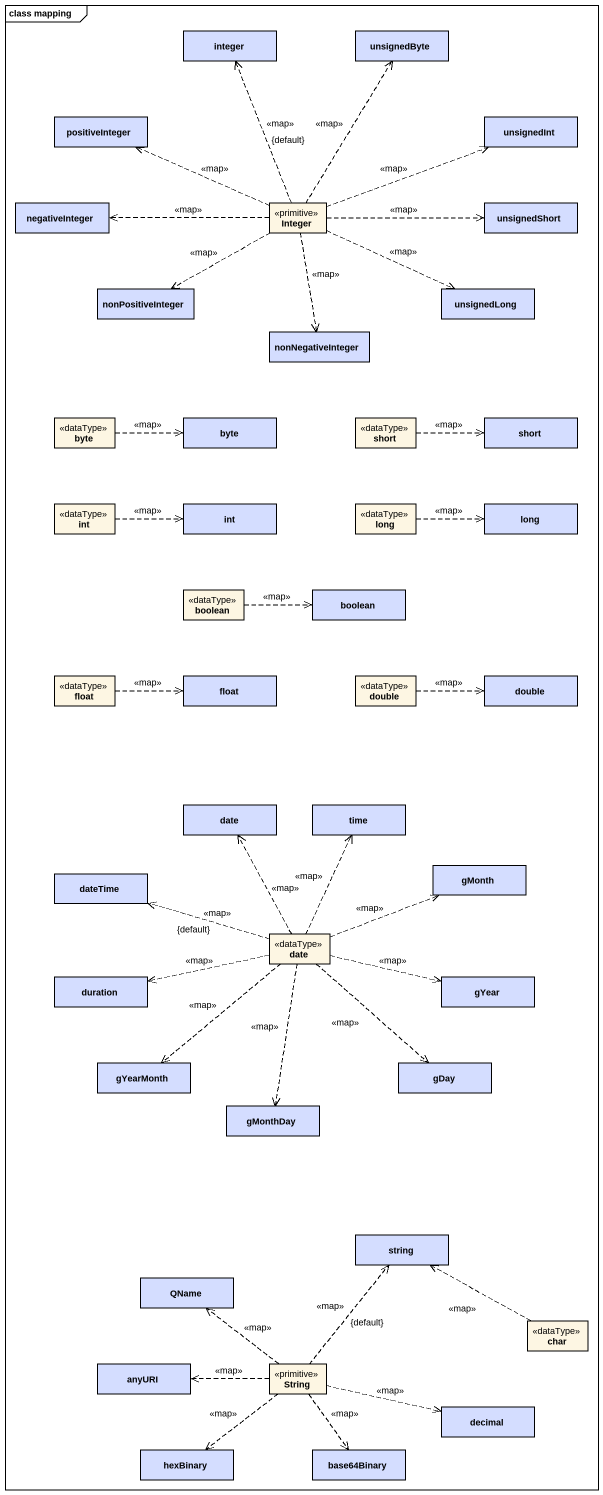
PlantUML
@startuml
mainframe class mapping
hide circle
hide empty members
class integer #D4DDFF
class unsignedByte #D4DDFF
class positiveInteger #D4DDFF
class unsignedInt #D4DDFF
class negativeInteger #D4DDFF
class Integer <<primitive>>
class unsignedShort #D4DDFF
class nonPositiveInteger #D4DDFF
class unsignedLong #D4DDFF
class nonNegativeInteger #D4DDFF
class byte <<dataType>>
class "byte" as byte_2 #D4DDFF
class short <<dataType>>
class "short" as short_2 #D4DDFF
class int <<dataType>>
class "int" as int_2 #D4DDFF
class long <<dataType>>
class "long" as long_2 #D4DDFF
class boolean <<dataType>>
class "boolean" as boolean_2 #D4DDFF
class float <<dataType>>
class "float" as float_2 #D4DDFF
class double <<dataType>>
class "double" as double_2 #D4DDFF
class date #D4DDFF
class time #D4DDFF
class dateTime #D4DDFF
class gMonth #D4DDFF
class "date" as date_2 <<dataType>>
class duration #D4DDFF
class gYear #D4DDFF
class gYearMonth #D4DDFF
class gDay #D4DDFF
class gMonthDay #D4DDFF
class string #D4DDFF
class QName #D4DDFF
class char <<dataType>>
class anyURI #D4DDFF
class String <<primitive>>
class decimal #D4DDFF
class hexBinary #D4DDFF
class base64Binary #D4DDFF
Integer .up.> integer : <<map>>\n{default}
Integer .up.> unsignedByte : <<map>>
Integer .left.> positiveInteger : <<map>>
Integer .right.> unsignedInt : <<map>>
Integer .left.> negativeInteger : <<map>>
Integer .right.> unsignedShort : <<map>>
Integer .left.> nonPositiveInteger : <<map>>
Integer .right.> unsignedLong : <<map>>
Integer ..> nonNegativeInteger : <<map>>
byte .right.> byte_2 : <<map>>
short .right.> short_2 : <<map>>
int .right.> int_2 : <<map>>
long .right.> long_2 : <<map>>
boolean .right.> boolean_2 : <<map>>
float .right.> float_2 : <<map>>
double .right.> double_2 : <<map>>
date_2 .up.> date : <<map>>
date_2 .up.> time : <<map>>
date_2 .left.> dateTime : <<map>>\n{default}
date_2 .right.> gMonth : <<map>>
date_2 .left.> duration : <<map>>
date_2 .right.> gYear : <<map>>
date_2 ..> gYearMonth : <<map>>
date_2 ..> gDay : <<map>>
date_2 ..> gMonthDay : <<map>>
char .left.> string : <<map>>
String .up.> string : <<map>>\n{default}
String .up.> QName : <<map>>
String .left.> anyURI : <<map>>
String .right.> decimal : <<map>>
String ..> hexBinary : <<map>>
String ..> base64Binary : <<map>>
@enduml
